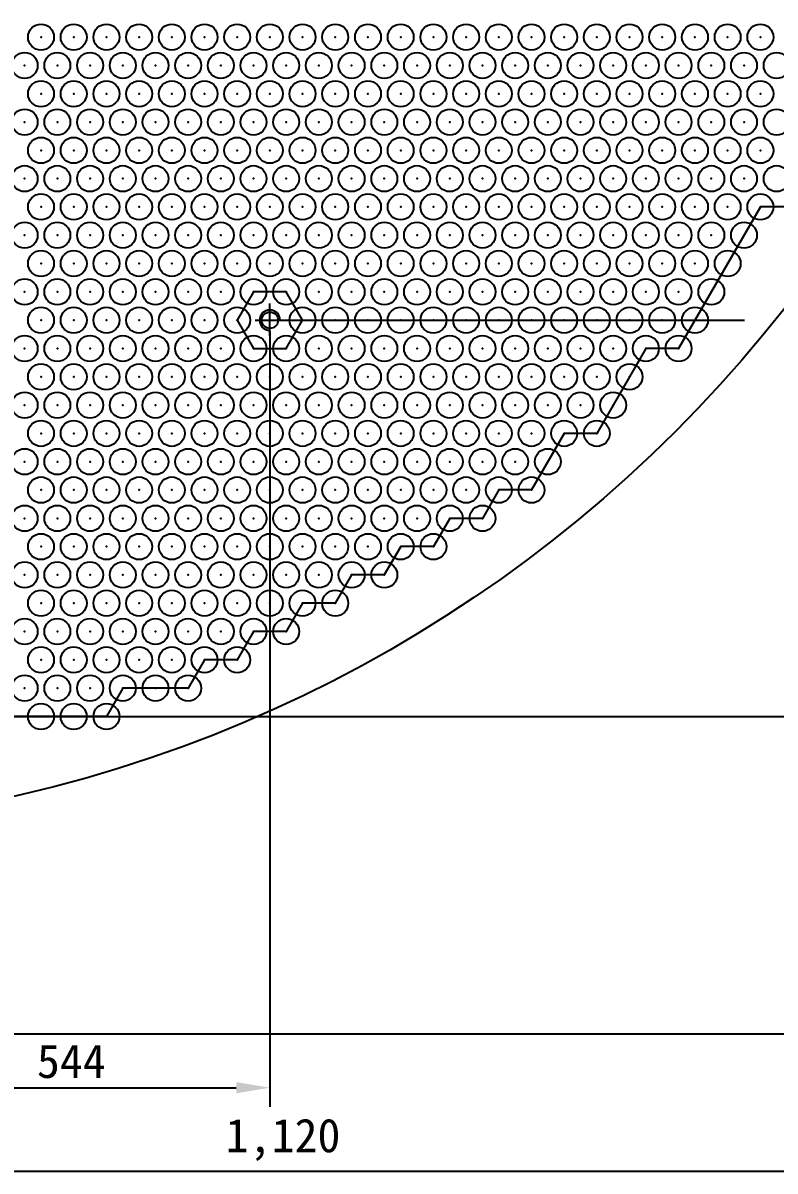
# Model space of a CAD drawing. Extents: x 193 to 9179, y 3 to 6441.
# Drawn here: x 2597 to 3333, y 2677 to 3801 of the extents above; entities that cross this region are included whole.
import ezdxf

# ---------------------------------------------------------------- set-up
doc = ezdxf.new("R2010")
doc.units = 0
doc.header["$LTSCALE"] = 400
doc.header["$MEASUREMENT"] = 0
doc.linetypes.add('CENTER', pattern=[2, 1.25, -0.25, 0.25, -0.25])
doc.layers.get('0').update_dxf_attribs({"linetype": 'CONTINUOUS'})
doc.layers.get('DEFPOINTS').update_dxf_attribs({"linetype": 'CONTINUOUS'})
doc.layers.add('3', color=3, linetype='CONTINUOUS')
doc.layers.add('4', color=4, linetype='CONTINUOUS')

msp = doc.modelspace()

# ---------------------------------------------------------------- linework, layer by layer
at = {"color": 4, "linetype": 'BYBLOCK'}
for p, q in [((2838.9, 3498.8), (2838.9, 2739.6)), ((2327.9, 2758.4), (2805.9, 2758.4))]:
    msp.add_line(p, q, dxfattribs=at)
msp.add_solid([(2805.9, 2752.9), (2805.9, 2763.9), (2838.9, 2758.4)], dxfattribs=at)
at = {"layer": '3', "linetype": 'CENTER'}
for p, q in [((3318.9, 3620.7), (3238.9, 3482.1)), ((3350.9, 3620.7), (3318.9, 3620.7)), ((2822.9, 3537.5), (2806.9, 3509.8)), ((2854.9, 3537.5), (2822.9, 3537.5)), ((2870.9, 3509.8), (2854.9, 3537.5)), ((2806.9, 3509.8), (2822.9, 3482.1)), ((2854.9, 3482.1), (2870.9, 3509.8)), ((2822.9, 3482.1), (2854.9, 3482.1)), ((3206.9, 3482.1), (3158.9, 3399)), ((3238.9, 3482.1), (3206.9, 3482.1)), ((3126.9, 3399), (3094.9, 3343.6)), ((3158.9, 3399), (3126.9, 3399)), ((3062.9, 3343.6), (3046.9, 3315.8)), ((3094.9, 3343.6), (3062.9, 3343.6)), ((3014.9, 3315.8), (2998.9, 3288.1)), ((3046.9, 3315.8), (3014.9, 3315.8)), ((2966.9, 3288.1), (2950.9, 3260.4)), ((2998.9, 3288.1), (2966.9, 3288.1)), ((2918.9, 3260.4), (2902.9, 3232.7)), ((2950.9, 3260.4), (2918.9, 3260.4)), ((2870.9, 3232.7), (2854.9, 3205)), ((2902.9, 3232.7), (2870.9, 3232.7)), ((2822.9, 3205), (2806.9, 3177.3)), ((2854.9, 3205), (2822.9, 3205)), ((2774.9, 3177.3), (2758.9, 3149.6)), ((2806.9, 3177.3), (2774.9, 3177.3)), ((2694.9, 3149.6), (2678.9, 3121.8)), ((2726.9, 3149.6), (2694.9, 3149.6)), ((2758.9, 3149.6), (2726.9, 3149.6)), ((2646.9, 3121.8), (2582.9, 3121.8)), ((2678.9, 3121.8), (2646.9, 3121.8))]:
    msp.add_line(p, q, dxfattribs=at)
at = {"layer": '3'}
for centre, radius in [((2294.9, 4341.2), 1330.2), ((2838.9, 3509.8), 8)]:
    msp.add_circle(centre, radius, dxfattribs=at)
at = {"layer": '4'}
for p, q in [((2838.9, 3494.4), (2838.9, 3526.1)), ((2331.3, 2811), (3838.7, 2811))]:
    msp.add_line(p, q, dxfattribs=at)
at = {"layer": '4', "color": 4}
for p, q in [((2824.5, 3509.8), (2853, 3509.8)), ((2849.9, 3509.8), (3303.5, 3509.8)), ((2305.9, 3121.8), (3382.9, 3121.8)), ((2327.9, 2676.8), (3381.9, 2676.8))]:
    msp.add_line(p, q, dxfattribs=at)
at = {"layer": '4'}
for centre in [(2614.9, 3787), (2646.9, 3787), (2678.9, 3787), (2710.9, 3787), (2742.9, 3787), (2774.9, 3787), (2806.9, 3787), (2838.9, 3787), (2870.9, 3787), (2902.9, 3787), (2934.9, 3787), (2966.9, 3787), (2998.9, 3787), (3030.9, 3787), (3062.9, 3787), (3094.9, 3787), (3126.9, 3787), (3158.9, 3787), (3190.9, 3787), (3222.9, 3787), (3254.9, 3787), (3286.9, 3787), (3318.9, 3787), (2598.9, 3759.2), (2630.9, 3759.2), (2662.9, 3759.2), (2694.9, 3759.2), (2726.9, 3759.2), (2758.9, 3759.2), (2790.9, 3759.2), (2822.9, 3759.2), (2854.9, 3759.2), (2886.9, 3759.2), (2918.9, 3759.2), (2950.9, 3759.2), (2982.9, 3759.2), (3014.9, 3759.2), (3046.9, 3759.2), (3078.9, 3759.2), (3110.9, 3759.2), (3142.9, 3759.2), (3174.9, 3759.2), (3206.9, 3759.2), (3238.9, 3759.2), (3270.9, 3759.2), (3302.9, 3759.2), (3334.9, 3759.2), (2614.9, 3731.5), (2646.9, 3731.5), (2678.9, 3731.5), (2710.9, 3731.5), (2742.9, 3731.5), (2774.9, 3731.5), (2806.9, 3731.5), (2838.9, 3731.5), (2870.9, 3731.5), (2902.9, 3731.5), (2934.9, 3731.5), (2966.9, 3731.5), (2998.9, 3731.5), (3030.9, 3731.5), (3062.9, 3731.5), (3094.9, 3731.5), (3126.9, 3731.5), (3158.9, 3731.5), (3190.9, 3731.5), (3222.9, 3731.5), (3254.9, 3731.5), (3286.9, 3731.5), (3318.9, 3731.5), (2598.9, 3703.8), (2630.9, 3703.8), (2662.9, 3703.8), (2694.9, 3703.8), (2726.9, 3703.8), (2758.9, 3703.8), (2790.9, 3703.8), (2822.9, 3703.8), (2854.9, 3703.8), (2886.9, 3703.8), (2918.9, 3703.8), (2950.9, 3703.8), (2982.9, 3703.8), (3014.9, 3703.8), (3046.9, 3703.8), (3078.9, 3703.8), (3110.9, 3703.8), (3142.9, 3703.8), (3174.9, 3703.8), (3206.9, 3703.8), (3238.9, 3703.8), (3270.9, 3703.8), (3302.9, 3703.8), (3334.9, 3703.8), (2614.9, 3676.1), (2646.9, 3676.1), (2678.9, 3676.1), (2710.9, 3676.1), (2742.9, 3676.1), (2774.9, 3676.1), (2806.9, 3676.1), (2838.9, 3676.1), (2870.9, 3676.1), (2902.9, 3676.1), (2934.9, 3676.1), (2966.9, 3676.1), (2998.9, 3676.1), (3030.9, 3676.1), (3062.9, 3676.1), (3094.9, 3676.1), (3126.9, 3676.1), (3158.9, 3676.1), (3190.9, 3676.1), (3222.9, 3676.1), (3254.9, 3676.1), (3286.9, 3676.1), (3318.9, 3676.1), (2598.9, 3648.4), (2630.9, 3648.4), (2662.9, 3648.4), (2694.9, 3648.4), (2726.9, 3648.4), (2758.9, 3648.4), (2790.9, 3648.4), (2822.9, 3648.4), (2854.9, 3648.4), (2886.9, 3648.4), (2918.9, 3648.4), (2950.9, 3648.4), (2982.9, 3648.4), (3014.9, 3648.4), (3046.9, 3648.4), (3078.9, 3648.4), (3110.9, 3648.4), (3142.9, 3648.4), (3174.9, 3648.4), (3206.9, 3648.4), (3238.9, 3648.4), (3270.9, 3648.4), (3302.9, 3648.4), (3334.9, 3648.4), (2614.9, 3620.7), (2646.9, 3620.7), (2678.9, 3620.7), (2710.9, 3620.7), (2742.9, 3620.7), (2774.9, 3620.7), (2806.9, 3620.7), (2838.9, 3620.7), (2870.9, 3620.7), (2902.9, 3620.7), (2934.9, 3620.7), (2966.9, 3620.7), (2998.9, 3620.7), (3030.9, 3620.7), (3062.9, 3620.7), (3094.9, 3620.7), (3126.9, 3620.7), (3158.9, 3620.7), (3190.9, 3620.7), (3222.9, 3620.7), (3254.9, 3620.7), (3286.9, 3620.7), (3318.9, 3620.7), (2598.9, 3593), (2630.9, 3593), (2662.9, 3593), (2694.9, 3593), (2726.9, 3593), (2758.9, 3593), (2790.9, 3593), (2822.9, 3593), (2854.9, 3593), (2886.9, 3593), (2918.9, 3593), (2950.9, 3593), (2982.9, 3593), (3014.9, 3593), (3046.9, 3593), (3078.9, 3593), (3110.9, 3593), (3142.9, 3593), (3174.9, 3593), (3206.9, 3593), (3238.9, 3593), (3270.9, 3593), (3302.9, 3593), (2614.9, 3565.3), (2646.9, 3565.3), (2678.9, 3565.3), (2710.9, 3565.3), (2742.9, 3565.3), (2774.9, 3565.3), (2806.9, 3565.3), (2838.9, 3565.3), (2870.9, 3565.3), (2902.9, 3565.3), (2934.9, 3565.3), (2966.9, 3565.3), (2998.9, 3565.3), (3030.9, 3565.3), (3062.9, 3565.3), (3094.9, 3565.3), (3126.9, 3565.3), (3158.9, 3565.3), (3190.9, 3565.3), (3222.9, 3565.3), (3254.9, 3565.3), (3286.9, 3565.3), (2598.9, 3537.5), (2630.9, 3537.5), (2662.9, 3537.5), (2694.9, 3537.5), (2726.9, 3537.5), (2758.9, 3537.5), (2790.9, 3537.5), (2822.9, 3537.5), (2854.9, 3537.5), (2886.9, 3537.5), (2918.9, 3537.5), (2950.9, 3537.5), (2982.9, 3537.5), (3014.9, 3537.5), (3046.9, 3537.5), (3078.9, 3537.5), (3110.9, 3537.5), (3142.9, 3537.5), (3174.9, 3537.5), (3206.9, 3537.5), (3238.9, 3537.5), (3270.9, 3537.5), (2614.9, 3509.8), (2646.9, 3509.8), (2678.9, 3509.8), (2710.9, 3509.8), (2742.9, 3509.8), (2774.9, 3509.8), (2806.9, 3509.8), (2870.9, 3509.8), (2902.9, 3509.8), (2934.9, 3509.8), (2966.9, 3509.8), (2998.9, 3509.8), (3030.9, 3509.8), (3062.9, 3509.8), (3094.9, 3509.8), (3126.9, 3509.8), (3158.9, 3509.8), (3190.9, 3509.8), (3222.9, 3509.8), (3254.9, 3509.8), (2598.9, 3482.1), (2630.9, 3482.1), (2662.9, 3482.1), (2694.9, 3482.1), (2726.9, 3482.1), (2758.9, 3482.1), (2790.9, 3482.1), (2822.9, 3482.1), (2854.9, 3482.1), (2886.9, 3482.1), (2918.9, 3482.1), (2950.9, 3482.1), (2982.9, 3482.1), (3014.9, 3482.1), (3046.9, 3482.1), (3078.9, 3482.1), (3110.9, 3482.1), (3142.9, 3482.1), (3174.9, 3482.1), (3206.9, 3482.1), (3238.9, 3482.1), (2614.9, 3454.4), (2646.9, 3454.4), (2678.9, 3454.4), (2710.9, 3454.4), (2742.9, 3454.4), (2774.9, 3454.4), (2806.9, 3454.4), (2838.9, 3454.4), (2870.9, 3454.4), (2902.9, 3454.4), (2934.9, 3454.4), (2966.9, 3454.4), (2998.9, 3454.4), (3030.9, 3454.4), (3062.9, 3454.4), (3094.9, 3454.4), (3126.9, 3454.4), (3158.9, 3454.4), (3190.9, 3454.4), (2598.9, 3426.7), (2630.9, 3426.7), (2662.9, 3426.7), (2694.9, 3426.7), (2726.9, 3426.7), (2758.9, 3426.7), (2790.9, 3426.7), (2822.9, 3426.7), (2854.9, 3426.7), (2886.9, 3426.7), (2918.9, 3426.7), (2950.9, 3426.7), (2982.9, 3426.7), (3014.9, 3426.7), (3046.9, 3426.7), (3078.9, 3426.7), (3110.9, 3426.7), (3142.9, 3426.7), (3174.9, 3426.7), (2614.9, 3399), (2646.9, 3399), (2678.9, 3399), (2710.9, 3399), (2742.9, 3399), (2774.9, 3399), (2806.9, 3399), (2838.9, 3399), (2870.9, 3399), (2902.9, 3399), (2934.9, 3399), (2966.9, 3399), (2998.9, 3399), (3030.9, 3399), (3062.9, 3399), (3094.9, 3399), (3126.9, 3399), (3158.9, 3399), (2598.9, 3371.3), (2630.9, 3371.3), (2662.9, 3371.3), (2694.9, 3371.3), (2726.9, 3371.3), (2758.9, 3371.3), (2790.9, 3371.3), (2822.9, 3371.3), (2854.9, 3371.3), (2886.9, 3371.3), (2918.9, 3371.3), (2950.9, 3371.3), (2982.9, 3371.3), (3014.9, 3371.3), (3046.9, 3371.3), (3078.9, 3371.3), (3110.9, 3371.3), (2614.9, 3343.6), (2646.9, 3343.6), (2678.9, 3343.6), (2710.9, 3343.6), (2742.9, 3343.6), (2774.9, 3343.6), (2806.9, 3343.6), (2838.9, 3343.6), (2870.9, 3343.6), (2902.9, 3343.6), (2934.9, 3343.6), (2966.9, 3343.6), (2998.9, 3343.6), (3030.9, 3343.6), (3062.9, 3343.6), (3094.9, 3343.6), (2598.9, 3315.8), (2630.9, 3315.8), (2662.9, 3315.8), (2694.9, 3315.8), (2726.9, 3315.8), (2758.9, 3315.8), (2790.9, 3315.8), (2822.9, 3315.8), (2854.9, 3315.8), (2886.9, 3315.8), (2918.9, 3315.8), (2950.9, 3315.8), (2982.9, 3315.8), (3014.9, 3315.8), (3046.9, 3315.8), (2614.9, 3288.1), (2646.9, 3288.1), (2678.9, 3288.1), (2710.9, 3288.1), (2742.9, 3288.1), (2774.9, 3288.1), (2806.9, 3288.1), (2838.9, 3288.1), (2870.9, 3288.1), (2902.9, 3288.1), (2934.9, 3288.1), (2966.9, 3288.1), (2998.9, 3288.1), (2598.9, 3260.4), (2630.9, 3260.4), (2662.9, 3260.4), (2694.9, 3260.4), (2726.9, 3260.4), (2758.9, 3260.4), (2790.9, 3260.4), (2822.9, 3260.4), (2854.9, 3260.4), (2886.9, 3260.4), (2918.9, 3260.4), (2950.9, 3260.4), (2614.9, 3232.7), (2646.9, 3232.7), (2678.9, 3232.7), (2710.9, 3232.7), (2742.9, 3232.7), (2774.9, 3232.7), (2806.9, 3232.7), (2838.9, 3232.7), (2870.9, 3232.7), (2902.9, 3232.7), (2598.9, 3205), (2630.9, 3205), (2662.9, 3205), (2694.9, 3205), (2726.9, 3205), (2758.9, 3205), (2790.9, 3205), (2822.9, 3205), (2854.9, 3205), (2614.9, 3177.3), (2646.9, 3177.3), (2678.9, 3177.3), (2710.9, 3177.3), (2742.9, 3177.3), (2774.9, 3177.3), (2806.9, 3177.3), (2598.9, 3149.6), (2630.9, 3149.6), (2662.9, 3149.6), (2694.9, 3149.6), (2726.9, 3149.6), (2758.9, 3149.6), (2614.9, 3121.8), (2646.9, 3121.8), (2678.9, 3121.8)]:
    msp.add_circle(centre, 12.7, dxfattribs=at)
msp.add_arc((2838.9, 3509.8), 10, 0, 270, dxfattribs=at)
for p in [(2614.9, 3787), (2646.9, 3787), (2678.9, 3787), (2710.9, 3787), (2742.9, 3787), (2774.9, 3787), (2806.9, 3787), (2838.9, 3787), (2870.9, 3787), (2902.9, 3787), (2934.9, 3787), (2966.9, 3787), (2998.9, 3787), (3030.9, 3787), (3062.9, 3787), (3094.9, 3787), (3126.9, 3787), (3158.9, 3787), (3190.9, 3787), (3222.9, 3787), (3254.9, 3787), (3286.9, 3787), (3318.9, 3787), (2598.9, 3759.2), (2630.9, 3759.2), (2662.9, 3759.2), (2694.9, 3759.2), (2726.9, 3759.2), (2758.9, 3759.2), (2790.9, 3759.2), (2822.9, 3759.2), (2854.9, 3759.2), (2886.9, 3759.2), (2918.9, 3759.2), (2950.9, 3759.2), (2982.9, 3759.2), (3014.9, 3759.2), (3046.9, 3759.2), (3078.9, 3759.2), (3110.9, 3759.2), (3142.9, 3759.2), (3174.9, 3759.2), (3206.9, 3759.2), (3238.9, 3759.2), (3270.9, 3759.2), (3302.9, 3759.2), (2614.9, 3731.5), (2646.9, 3731.5), (2678.9, 3731.5), (2710.9, 3731.5), (2742.9, 3731.5), (2774.9, 3731.5), (2806.9, 3731.5), (2838.9, 3731.5), (2870.9, 3731.5), (2902.9, 3731.5), (2934.9, 3731.5), (2966.9, 3731.5), (2998.9, 3731.5), (3030.9, 3731.5), (3062.9, 3731.5), (3094.9, 3731.5), (3126.9, 3731.5), (3158.9, 3731.5), (3190.9, 3731.5), (3222.9, 3731.5), (3254.9, 3731.5), (3286.9, 3731.5), (3318.9, 3731.5), (2598.9, 3703.8), (2630.9, 3703.8), (2662.9, 3703.8), (2694.9, 3703.8), (2726.9, 3703.8), (2758.9, 3703.8), (2790.9, 3703.8), (2822.9, 3703.8), (2854.9, 3703.8), (2886.9, 3703.8), (2918.9, 3703.8), (2950.9, 3703.8), (2982.9, 3703.8), (3014.9, 3703.8), (3046.9, 3703.8), (3078.9, 3703.8), (3110.9, 3703.8), (3142.9, 3703.8), (3174.9, 3703.8), (3206.9, 3703.8), (3238.9, 3703.8), (3270.9, 3703.8), (3302.9, 3703.8), (2614.9, 3676.1), (2646.9, 3676.1), (2678.9, 3676.1), (2710.9, 3676.1), (2742.9, 3676.1), (2774.9, 3676.1), (2806.9, 3676.1), (2838.9, 3676.1), (2870.9, 3676.1), (2902.9, 3676.1), (2934.9, 3676.1), (2966.9, 3676.1), (2998.9, 3676.1), (3030.9, 3676.1), (3062.9, 3676.1), (3094.9, 3676.1), (3126.9, 3676.1), (3158.9, 3676.1), (3190.9, 3676.1), (3222.9, 3676.1), (3254.9, 3676.1), (3286.9, 3676.1), (3318.9, 3676.1), (2598.9, 3648.4), (2630.9, 3648.4), (2662.9, 3648.4), (2694.9, 3648.4), (2726.9, 3648.4), (2758.9, 3648.4), (2790.9, 3648.4), (2822.9, 3648.4), (2854.9, 3648.4), (2886.9, 3648.4), (2918.9, 3648.4), (2950.9, 3648.4), (2982.9, 3648.4), (3014.9, 3648.4), (3046.9, 3648.4), (3078.9, 3648.4), (3110.9, 3648.4), (3142.9, 3648.4), (3174.9, 3648.4), (3206.9, 3648.4), (3238.9, 3648.4), (3270.9, 3648.4), (3302.9, 3648.4), (2614.9, 3620.7), (2646.9, 3620.7), (2678.9, 3620.7), (2710.9, 3620.7), (2742.9, 3620.7), (2774.9, 3620.7), (2806.9, 3620.7), (2838.9, 3620.7), (2870.9, 3620.7), (2902.9, 3620.7), (2934.9, 3620.7), (2966.9, 3620.7), (2998.9, 3620.7), (3030.9, 3620.7), (3062.9, 3620.7), (3094.9, 3620.7), (3126.9, 3620.7), (3158.9, 3620.7), (3190.9, 3620.7), (3222.9, 3620.7), (3254.9, 3620.7), (3286.9, 3620.7), (3318.9, 3620.7), (2598.9, 3593), (2630.9, 3593), (2662.9, 3593), (2694.9, 3593), (2726.9, 3593), (2758.9, 3593), (2790.9, 3593), (2822.9, 3593), (2854.9, 3593), (2886.9, 3593), (2918.9, 3593), (2950.9, 3593), (2982.9, 3593), (3014.9, 3593), (3046.9, 3593), (3078.9, 3593), (3110.9, 3593), (3142.9, 3593), (3174.9, 3593), (3206.9, 3593), (3238.9, 3593), (3270.9, 3593), (3302.9, 3593), (2614.9, 3565.3), (2646.9, 3565.3), (2678.9, 3565.3), (2710.9, 3565.3), (2742.9, 3565.3), (2774.9, 3565.3), (2806.9, 3565.3), (2838.9, 3565.3), (2870.9, 3565.3), (2902.9, 3565.3), (2934.9, 3565.3), (2966.9, 3565.3), (2998.9, 3565.3), (3030.9, 3565.3), (3062.9, 3565.3), (3094.9, 3565.3), (3126.9, 3565.3), (3158.9, 3565.3), (3190.9, 3565.3), (3222.9, 3565.3), (3254.9, 3565.3), (3286.9, 3565.3), (2598.9, 3537.5), (2630.9, 3537.5), (2662.9, 3537.5), (2694.9, 3537.5), (2726.9, 3537.5), (2758.9, 3537.5), (2790.9, 3537.5), (2822.9, 3537.5), (2854.9, 3537.5), (2886.9, 3537.5), (2918.9, 3537.5), (2950.9, 3537.5), (2982.9, 3537.5), (3014.9, 3537.5), (3046.9, 3537.5), (3078.9, 3537.5), (3110.9, 3537.5), (3142.9, 3537.5), (3174.9, 3537.5), (3206.9, 3537.5), (3238.9, 3537.5), (3270.9, 3537.5), (2614.9, 3509.8), (2646.9, 3509.8), (2678.9, 3509.8), (2710.9, 3509.8), (2742.9, 3509.8), (2774.9, 3509.8), (2806.9, 3509.8), (2838.8, 3509.8), (2838.9, 3509.8), (2838.9, 3509.8), (2870.9, 3509.8), (2902.9, 3509.8), (2934.9, 3509.8), (2966.9, 3509.8), (2998.9, 3509.8), (3030.9, 3509.8), (3062.9, 3509.8), (3094.9, 3509.8), (3126.9, 3509.8), (3158.9, 3509.8), (3190.9, 3509.8), (3222.9, 3509.8), (3254.9, 3509.8), (2598.9, 3482.1), (2630.9, 3482.1), (2662.9, 3482.1), (2694.9, 3482.1), (2726.9, 3482.1), (2758.9, 3482.1), (2790.9, 3482.1), (2822.9, 3482.1), (2854.9, 3482.1), (2886.9, 3482.1), (2918.9, 3482.1), (2950.9, 3482.1), (2982.9, 3482.1), (3014.9, 3482.1), (3046.9, 3482.1), (3078.9, 3482.1), (3110.9, 3482.1), (3142.9, 3482.1), (3174.9, 3482.1), (3206.9, 3482.1), (3238.9, 3482.1), (2614.9, 3454.4), (2646.9, 3454.4), (2678.9, 3454.4), (2710.9, 3454.4), (2742.9, 3454.4), (2774.9, 3454.4), (2806.9, 3454.4), (2838.9, 3454.4), (2870.9, 3454.4), (2902.9, 3454.4), (2934.9, 3454.4), (2966.9, 3454.4), (2998.9, 3454.4), (3030.9, 3454.4), (3062.9, 3454.4), (3094.9, 3454.4), (3126.9, 3454.4), (3158.9, 3454.4), (3190.9, 3454.4), (2598.9, 3426.7), (2630.9, 3426.7), (2662.9, 3426.7), (2694.9, 3426.7), (2726.9, 3426.7), (2758.9, 3426.7), (2790.9, 3426.7), (2822.9, 3426.7), (2854.9, 3426.7), (2886.9, 3426.7), (2918.9, 3426.7), (2950.9, 3426.7), (2982.9, 3426.7), (3014.9, 3426.7), (3046.9, 3426.7), (3078.9, 3426.7), (3110.9, 3426.7), (3142.9, 3426.7), (3174.9, 3426.7), (2614.9, 3399), (2646.9, 3399), (2678.9, 3399), (2710.9, 3399), (2742.9, 3399), (2774.9, 3399), (2806.9, 3399), (2838.9, 3399), (2870.9, 3399), (2902.9, 3399), (2934.9, 3399), (2966.9, 3399), (2998.9, 3399), (3030.9, 3399), (3062.9, 3399), (3094.9, 3399), (3126.9, 3399), (3158.9, 3399), (2598.9, 3371.3), (2630.9, 3371.3), (2662.9, 3371.3), (2694.9, 3371.3), (2726.9, 3371.3), (2758.9, 3371.3), (2790.9, 3371.3), (2822.9, 3371.3), (2854.9, 3371.3), (2886.9, 3371.3), (2918.9, 3371.3), (2950.9, 3371.3), (2982.9, 3371.3), (3014.9, 3371.3), (3046.9, 3371.3), (3078.9, 3371.3), (3110.9, 3371.3), (2614.9, 3343.6), (2646.9, 3343.6), (2678.9, 3343.6), (2710.9, 3343.6), (2742.9, 3343.6), (2774.9, 3343.6), (2806.9, 3343.6), (2838.9, 3343.6), (2870.9, 3343.6), (2902.9, 3343.6), (2934.9, 3343.6), (2966.9, 3343.6), (2998.9, 3343.6), (3030.9, 3343.6), (3062.9, 3343.6), (3094.9, 3343.6), (2598.9, 3315.8), (2630.9, 3315.8), (2662.9, 3315.8), (2694.9, 3315.8), (2726.9, 3315.8), (2758.9, 3315.8), (2790.9, 3315.8), (2822.9, 3315.8), (2854.9, 3315.8), (2886.9, 3315.8), (2918.9, 3315.8), (2950.9, 3315.8), (2982.9, 3315.8), (3014.9, 3315.8), (3046.9, 3315.8), (2614.9, 3288.1), (2646.9, 3288.1), (2678.9, 3288.1), (2710.9, 3288.1), (2742.9, 3288.1), (2774.9, 3288.1), (2806.9, 3288.1), (2838.9, 3288.1), (2870.9, 3288.1), (2902.9, 3288.1), (2934.9, 3288.1), (2966.9, 3288.1), (2998.9, 3288.1), (2598.9, 3260.4), (2630.9, 3260.4), (2662.9, 3260.4), (2694.9, 3260.4), (2726.9, 3260.4), (2758.9, 3260.4), (2790.9, 3260.4), (2822.9, 3260.4), (2854.9, 3260.4), (2886.9, 3260.4), (2918.9, 3260.4), (2950.9, 3260.4), (2614.9, 3232.7), (2646.9, 3232.7), (2678.9, 3232.7), (2710.9, 3232.7), (2742.9, 3232.7), (2774.9, 3232.7), (2806.9, 3232.7), (2838.9, 3232.7), (2870.9, 3232.7), (2902.9, 3232.7), (2598.9, 3205), (2630.9, 3205), (2662.9, 3205), (2694.9, 3205), (2726.9, 3205), (2758.9, 3205), (2790.9, 3205), (2822.9, 3205), (2854.9, 3205), (2614.9, 3177.3), (2646.9, 3177.3), (2678.9, 3177.3), (2710.9, 3177.3), (2742.9, 3177.3), (2774.9, 3177.3), (2806.9, 3177.3), (2598.9, 3149.6), (2630.9, 3149.6), (2662.9, 3149.6), (2694.9, 3149.6), (2726.9, 3149.6), (2758.9, 3149.6), (2614.9, 3121.8), (2646.9, 3121.8), (2678.9, 3121.8)]:
    msp.add_point(p, dxfattribs=at)
at = {"layer": 'DEFPOINTS', "color": 0, "linetype": 'BYBLOCK'}
for p in [(2838.9, 3509.8), (2838.9, 2758.4)]:
    msp.add_point(p, dxfattribs=at)

# ---------------------------------------------------------------- texts
at = {"layer": '4', "color": 2}
msp.add_text('544', height=33, dxfattribs=at).set_placement((2610.9, 2767.9))
at = {"layer": '4', "color": 2, "insert": (2851.8, 2707.4), "char_height": 33, "attachment_point": 5}
msp.add_mtext('\\A1;1,120', dxfattribs=at)

doc.saveas('drawing.dxf')
